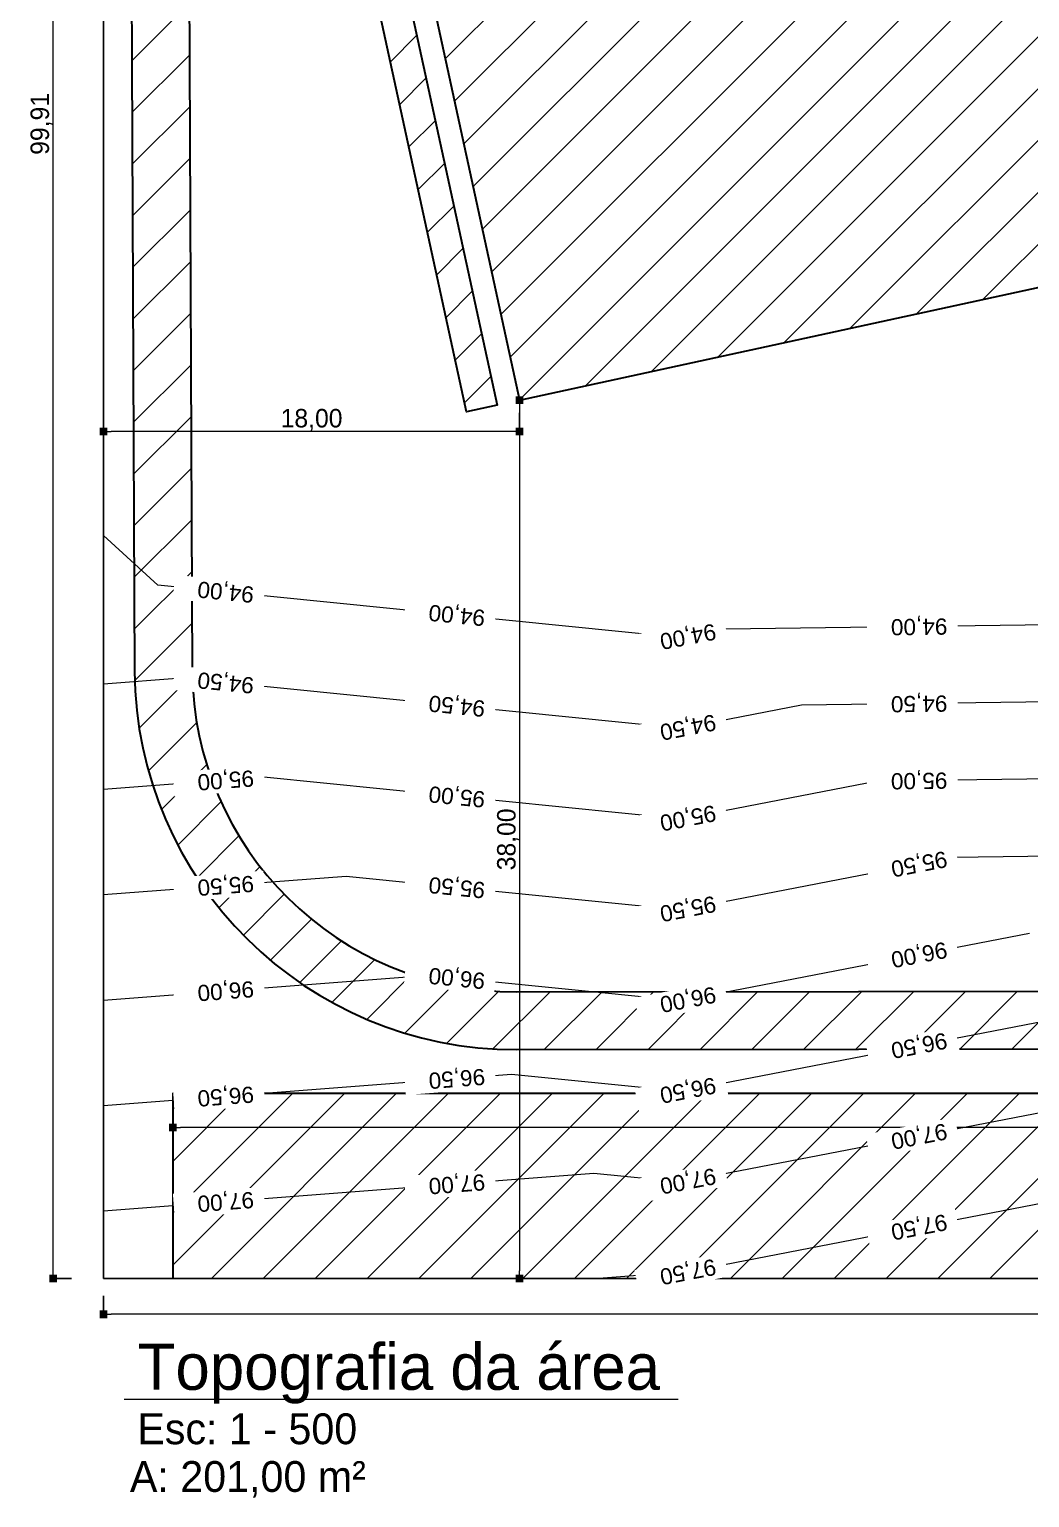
# Model space of a CAD drawing. Header units: millimetres. Extents: x 3006 to 6000, y 1661 to 3774.
# Drawn here: x 3471 to 3514.2, y 1823.3 to 1886.8 of the extents above; entities that cross this region are included whole.
import ezdxf

# ---------------------------------------------------------------- set-up
doc = ezdxf.new("R2010")
doc.units = ezdxf.units.MM
doc.header["$LTSCALE"] = 10
for name, color, linetype, lineweight in [('.10', 200, 'Continuous', 9), ('.10 ultra fina', 240, 'Continuous', 5), ('.20', 130, 'Continuous', 20), ('.30', 50, 'Continuous', 30), ('COTAS', 230, 'Continuous', 15)]:
    doc.layers.add(name, color=color, linetype=linetype, lineweight=lineweight)
for name, color, linetype in [('.20 hachura', 185, 'Continuous'), ('ARQ-CAMPO', 3, 'Continuous'), ('Escrita', 34, 'Continuous')]:
    doc.layers.add(name, color=color, linetype=linetype)
doc.layers.add('Verde', color=7, linetype='Continuous', true_color=0x136734)
doc.styles.add('ARIAL', font='arial.ttf')
doc.styles.add('Texto Wilian', font='himalaya.ttf')
doc.dimstyles.new('Cota 1-500 Exter WMJ', dxfattribs={"dimtxt": 0.8, "dimasz": 0.33333, "dimexe": 0.05, "dimexo": 0.1, "dimgap": 0.002, "dimtad": 1, "dimzin": 1, "dimtxsty": 'Texto Wilian', "dimblk": 'BOXFILLED', "dimcen": 0, "dimclrd": 230, "dimclre": 230, "dimclrt": 104, "dimazin": 0, "dimtfac": 1, "dimtix": 1, "dimtmove": 0, "dimatfit": 3, "dimfxl": 0.8, "dimfxlon": 1, "dimlwd": 20, "dimarcsym": 1})
pattern_1 = [(45, (180.052, 0), (-1.122532, 1.122532), [])]

# ---------------------------------------------------------------- blocks, each defined once
blk = doc.blocks.new('_BoxFilled')
at = {"color": 0, "linetype": 'ByBlock', "lineweight": -2}
blk.add_line((-0.5, 0), (-1, 0), dxfattribs=at)
at = {"color": 0, "linetype": 'ByBlock'}
blk.add_solid([(-0.5, 0.5), (0.5, 0.5), (-0.5, -0.5), (0.5, -0.5)], dxfattribs=at)
blk = doc.blocks.new('*D54')
at = {"layer": 'COTAS', "color": 230, "lineweight": -2, "transparency": 16777216}
for p, q in [((3492.161, 1870.749), (3492.211, 1870.749)), ((3492.161, 1832.749), (3492.211, 1832.749))]:
    blk.add_line(p, q, dxfattribs=at)
at = {"layer": 'COTAS', "color": 230, "linetype": 'Continuous', "lineweight": 20, "transparency": 16777216}
blk.add_line((3492.161, 1870.416), (3492.161, 1833.082), dxfattribs=at)
at = {"layer": 'Defpoints', "color": 0, "transparency": 16777216}
for p in [(3492.161, 1870.749), (3492.161, 1832.749), (3492.161, 1832.749)]:
    blk.add_point(p, dxfattribs=at)
at = {"layer": 'COTAS', "color": 230, "lineweight": 20, "transparency": 16777216, "xscale": 0.33333, "yscale": 0.33333, "zscale": 0.33333}
for p, rotation in [((3492.161, 1870.749), 90), ((3492.161, 1832.749), 270)]:
    blk.add_blockref('_BoxFilled', p, dxfattribs=dict(at, rotation=rotation))
at = {"layer": 'COTAS', "color": 104, "transparency": 16777216, "insert": (3491.661, 1851.749), "char_height": 0.8, "attachment_point": 5, "rotation": 90, "style": 'Texto Wilian'}
blk.add_mtext('38,00', dxfattribs=at)
blk = doc.blocks.new('*D50')
at = {"layer": 'COTAS', "color": 230, "lineweight": -2, "transparency": 16777216}
for p, q in [((3474.162, 1870.197), (3474.162, 1869.347)), ((3492.161, 1870.197), (3492.161, 1869.347))]:
    blk.add_line(p, q, dxfattribs=at)
at = {"layer": 'COTAS', "color": 230, "linetype": 'Continuous', "lineweight": 20, "transparency": 16777216}
blk.add_line((3491.828, 1869.397), (3474.495, 1869.397), dxfattribs=at)
at = {"layer": 'Defpoints', "color": 0, "transparency": 16777216}
for p in [(3474.162, 1870.749), (3492.161, 1870.749), (3474.162, 1869.397)]:
    blk.add_point(p, dxfattribs=at)
at = {"layer": 'COTAS', "color": 230, "lineweight": 20, "transparency": 16777216, "xscale": 0.33333, "yscale": 0.33333, "zscale": 0.33333, "rotation": 180}
blk.add_blockref('_BoxFilled', (3474.162, 1869.397), dxfattribs=at)
at = {"layer": 'COTAS', "color": 230, "lineweight": 20, "transparency": 16777216, "xscale": 0.33333, "yscale": 0.33333, "zscale": 0.33333}
blk.add_blockref('_BoxFilled', (3492.161, 1869.397), dxfattribs=at)
at = {"layer": 'COTAS', "color": 104, "transparency": 16777216, "insert": (3483.161, 1869.898), "char_height": 0.8, "attachment_point": 5, "style": 'Texto Wilian'}
blk.add_mtext('18,00', dxfattribs=at)
blk = doc.blocks.new('*D44')
at = {"layer": 'COTAS', "color": 230, "lineweight": -2, "transparency": 16777216}
for p, q in [((3507.907, 1922.578), (3507.077, 1922.397)), ((3517.958, 1876.358), (3517.127, 1876.178))]:
    blk.add_line(p, q, dxfattribs=at)
at = {"layer": 'COTAS', "color": 230, "linetype": 'Continuous', "lineweight": 20, "transparency": 16777216}
blk.add_line((3517.105, 1876.514), (3507.196, 1922.082), dxfattribs=at)
at = {"layer": 'Defpoints', "color": 0, "transparency": 16777216}
for p in [(3507.126, 1922.408), (3508.787, 1922.769), (3518.838, 1876.55)]:
    blk.add_point(p, dxfattribs=at)
at = {"layer": 'COTAS', "color": 230, "lineweight": 20, "transparency": 16777216, "xscale": 0.33333, "yscale": 0.33333, "zscale": 0.33333}
for p, rotation in [((3507.126, 1922.408), 102.2675681673601), ((3517.176, 1876.188), 282.2675681673601)]:
    blk.add_blockref('_BoxFilled', p, dxfattribs=dict(at, rotation=rotation))
at = {"layer": 'COTAS', "color": 104, "transparency": 16777216, "insert": (3512.639, 1899.404), "char_height": 0.8, "attachment_point": 5, "rotation": 282.26757, "style": 'Texto Wilian'}
blk.add_mtext('47,30', dxfattribs=at)
blk = doc.blocks.new('*D58')
at = {"layer": 'COTAS', "color": 230, "lineweight": -2, "transparency": 16777216}
for p, q in [((3477.161, 1840.082), (3477.161, 1839.232)), ((3577.161, 1840.082), (3577.161, 1839.232))]:
    blk.add_line(p, q, dxfattribs=at)
at = {"layer": 'COTAS', "color": 230, "linetype": 'Continuous', "lineweight": 20, "transparency": 16777216}
blk.add_line((3576.828, 1839.282), (3477.495, 1839.282), dxfattribs=at)
at = {"layer": 'Defpoints', "color": 0, "transparency": 16777216}
for p in [(3477.161, 1840.749), (3577.161, 1840.749), (3477.161, 1839.282)]:
    blk.add_point(p, dxfattribs=at)
at = {"layer": 'COTAS', "color": 230, "lineweight": 20, "transparency": 16777216, "xscale": 0.33333, "yscale": 0.33333, "zscale": 0.33333, "rotation": 180}
blk.add_blockref('_BoxFilled', (3477.161, 1839.282), dxfattribs=at)
at = {"layer": 'COTAS', "color": 230, "lineweight": 20, "transparency": 16777216, "xscale": 0.33333, "yscale": 0.33333, "zscale": 0.33333}
blk.add_blockref('_BoxFilled', (3577.161, 1839.282), dxfattribs=at)
at = {"layer": 'COTAS', "color": 104, "transparency": 16777216, "insert": (3523.273, 1839.782), "char_height": 0.8, "attachment_point": 5, "style": 'Texto Wilian'}
blk.add_mtext('100,00', dxfattribs=at)
blk = doc.blocks.new('*D60')
at = {"layer": 'COTAS', "color": 230, "lineweight": -2, "transparency": 16777216}
for p, q in [((3474.161, 1832), (3474.161, 1831.15)), ((3592.161, 1832), (3592.161, 1831.15))]:
    blk.add_line(p, q, dxfattribs=at)
at = {"layer": 'COTAS', "color": 230, "linetype": 'Continuous', "lineweight": 20, "transparency": 16777216}
blk.add_line((3591.828, 1831.2), (3474.494, 1831.2), dxfattribs=at)
at = {"layer": 'Defpoints', "color": 0, "transparency": 16777216}
for p in [(3474.161, 1832.749), (3592.161, 1832.749), (3474.161, 1831.2)]:
    blk.add_point(p, dxfattribs=at)
at = {"layer": 'COTAS', "color": 230, "lineweight": 20, "transparency": 16777216, "xscale": 0.33333, "yscale": 0.33333, "zscale": 0.33333, "rotation": 180}
blk.add_blockref('_BoxFilled', (3474.161, 1831.2), dxfattribs=at)
at = {"layer": 'COTAS', "color": 230, "lineweight": 20, "transparency": 16777216, "xscale": 0.33333, "yscale": 0.33333, "zscale": 0.33333}
blk.add_blockref('_BoxFilled', (3592.161, 1831.2), dxfattribs=at)
at = {"layer": 'COTAS', "color": 104, "transparency": 16777216, "insert": (3533.161, 1831.7), "char_height": 0.8, "attachment_point": 5, "style": 'Texto Wilian'}
blk.add_mtext('118,00', dxfattribs=at)
blk = doc.blocks.new('*D61')
at = {"layer": 'COTAS', "color": 230, "lineweight": -2, "transparency": 16777216}
for p, q in [((3472.777, 1932.661), (3471.927, 1932.661)), ((3472.777, 1832.749), (3471.927, 1832.749))]:
    blk.add_line(p, q, dxfattribs=at)
at = {"layer": 'COTAS', "color": 230, "linetype": 'Continuous', "lineweight": 20, "transparency": 16777216}
blk.add_line((3471.977, 1833.082), (3471.977, 1932.328), dxfattribs=at)
at = {"layer": 'Defpoints', "color": 0, "transparency": 16777216}
for p in [(3471.977, 1932.661), (3474.163, 1932.661), (3474.161, 1832.749)]:
    blk.add_point(p, dxfattribs=at)
at = {"layer": 'COTAS', "color": 230, "lineweight": 20, "transparency": 16777216, "xscale": 0.33333, "yscale": 0.33333, "zscale": 0.33333}
for p, rotation in [((3471.977, 1932.661), 90), ((3471.977, 1832.749), 270)]:
    blk.add_blockref('_BoxFilled', p, dxfattribs=dict(at, rotation=rotation))
at = {"layer": 'COTAS', "color": 104, "transparency": 16777216, "insert": (3471.477, 1882.705), "char_height": 0.8, "attachment_point": 5, "rotation": 90, "style": 'Texto Wilian'}
blk.add_mtext('99,91', dxfattribs=at)
blk = doc.blocks.new('eesrsr')
at = {"layer": '.10 ultra fina', "color": 240, "lineweight": 5}
for p, q in [((81175, 133234), (111175, 133234)), ((111175, 133234), (136175, 133234)), ((111389, 132977), (114746, 133234)), ((136175, 133234), (136175, 103234)), ((114961, 128692), (136175, 130317)), ((118532, 124406), (136175, 125757)), ((122103, 120120), (136175, 121198)), ((125675, 115834), (136175, 116639)), ((129246, 111549), (136175, 112079)), ((132818, 107263), (136175, 107520)), ((136175, 103234), (136175, 73234))]:
    blk.add_line(p, q, dxfattribs=at)
at = {"layer": '.10 ultra fina', "color": 240, "lineweight": 5, "flags": 128}
for points in [[(86241, 128169), (111175, 132999), (111389, 132977)], [(89530, 124879), (111175, 129072), (114961, 128692)], [(92820, 121590), (111175, 125145), (118532, 124406)], [(96109, 118300), (111175, 121219), (122103, 120120)], [(99398, 115011), (111175, 117292), (125675, 115834)], [(47144, 102761), (46942, 110697), (51175, 112489), (61668, 113727), (81175, 114768), (99398, 115011)], [(102688, 111721), (111175, 113365), (129246, 111549)], [(48497, 102920), (48363, 108193), (51175, 109384), (58147, 110206), (81175, 111434), (102688, 111721)], [(105977, 108432), (111175, 109439), (132818, 107263)], [(49849, 103079), (49783, 105688), (51175, 106278), (54626, 106685), (81175, 108101), (105977, 108432)], [(109267, 105142), (111175, 105512), (133831, 103234), (136175, 101092)], [(50626, 73492), (51175, 101871), (52425, 103234), (81175, 104768), (109267, 105142)]]:
    blk.add_lwpolyline(points, dxfattribs=at)
at = {"layer": '.10 ultra fina', "color": 240, "lineweight": 5, "char_height": 700, "width": 3573.11, "attachment_point": 1, "line_spacing_factor": 0.941778, "style": 'ARIAL', "bg_fill": 3, "box_fill_scale": 1.25, "bg_fill_color": 256, "bg_fill_true_color": 13158600, "bg_fill_transparency": 0}
for s, insert, rotation in [(' 97,50 ', (109352, 133012), 10.96339), (' 97,50 ', (99352, 131075), 10.96339), (' 97,00 ', (129370, 130156), 4.38006), (' 97,00 ', (109352, 129085), 10.96339), (' 97,00 ', (119370, 129390), 4.38006), (' 97,00 ', (99352, 127148), 10.96339), (' 96,50 ', (109352, 125158), 10.96339), (' 96,50 ', (129370, 125596), 4.38006), (' 96,50 ', (119370, 124831), 4.38006), (' 96,50 ', (99352, 123221), 10.96339), (' 96,00 ', (109352, 121232), 10.96339), (' 96,00 ', (129370, 121037), 4.38006), (' 96,00 ', (119437, 120749), 354.25971), (' 96,00 ', (99352, 119295), 10.96339), (' 95,50 ', (109352, 117305), 10.96339), (' 95,50 ', (119437, 116823), 354.25971), (' 95,50 ', (129370, 116478), 4.38006), (' 95,50 ', (99352, 115368), 10.96339), (' 95,00 ', (109352, 113378), 10.96339), (' 95,00 ', (119437, 112896), 354.25971), (' 95,00 ', (99389, 112037), 0.7639), (' 95,00 ', (129370, 111919), 4.38006), (' 94,50 ', (109352, 109452), 10.96339), (' 94,50 ', (99389, 108703), 0.7639), (' 94,50 ', (119437, 108969), 354.25971), (' 94,50 ', (129437, 107964), 354.25971), (' 94,00 ', (109352, 105525), 10.96339), (' 94,00 ', (99389, 105370), 0.7639), (' 94,00 ', (119437, 105043), 354.25971), (' 94,00 ', (129437, 104037), 354.25971)]:
    blk.add_mtext(s, dxfattribs=dict(at, insert=insert, rotation=rotation))

msp = doc.modelspace()

# ---------------------------------------------------------------- hatches: boundary and pattern name
at = {"layer": '.20 hachura'}
h = msp.add_hatch(dxfattribs=at)
h.set_pattern_fill('ANSI31', color=185, scale=0.5)
h.set_pattern_definition(pattern_1)
h.paths.add_polyline_path([(3491.72, 1931.688, 0.416128), (3475.255, 1915.046), (3475.496, 1859.012, 0.412301), (3492.03, 1842.654), (3566.027, 1842.731, 0.416128), (3582.492, 1859.372), (3582.251, 1915.407, 0.412301), (3565.718, 1931.765)])
h.paths.add_polyline_path([(3565.723, 1929.265, -0.412301), (3579.751, 1915.385), (3579.992, 1859.351, -0.416128), (3566.022, 1845.231), (3492.025, 1845.154, -0.412301), (3477.996, 1859.033), (3477.755, 1915.068, -0.416128), (3491.726, 1929.188)], flags=16)
h.paths.add_polyline_path([(3508.787, 1922.769), (3518.838, 1876.55), (3492.161, 1870.749), (3482.111, 1916.969)], flags=0)
h.paths.add_polyline_path([(3514.994, 1913.056), (3539.726, 1918.433), (3547.477, 1882.787), (3522.745, 1877.41)], flags=0)
h.paths.add_polyline_path([(3481.134, 1916.756), (3491.184, 1870.536), (3489.865, 1870.25), (3479.815, 1916.47)], flags=0)
h.paths.add_polyline_path([(3542.58, 1924.315), (3556.162, 1927.269), (3561.963, 1900.592), (3548.38, 1897.639)], flags=0)
h.paths.add_polyline_path([(3563.594, 1923.126), (3572.294, 1923.126, -0.449093), (3575.957, 1905.514, 0.210189), (3575.231, 1900.277), (3575.827, 1897.936), (3563.594, 1897.936)], flags=0)
h.paths.add_polyline_path([(3555.453, 1879.8), (3575.094, 1884.071), (3578.802, 1867.02), (3559.161, 1862.749)], flags=0)
h.paths.add_polyline_path([(3564.569, 1856.074), (3571.898, 1857.668), (3573.491, 1850.339), (3566.162, 1848.746)], flags=0)
h = msp.add_hatch(dxfattribs=at)
h.set_pattern_fill('ANSI31', color=185, scale=0.5)
h.set_pattern_definition(pattern_1)
h.paths.add_polyline_path([(3492.161, 1870.749), (3518.838, 1876.55), (3508.787, 1922.769), (3482.111, 1916.969)])
h = msp.add_hatch(dxfattribs=at)
h.set_pattern_fill('ANSI31', color=185, scale=0.5)
h.set_pattern_definition(pattern_1)
h.paths.add_polyline_path([(3481.134, 1916.756), (3479.815, 1916.47), (3489.865, 1870.25), (3491.184, 1870.536)])
h = msp.add_hatch(dxfattribs=at)
h.set_pattern_fill('ANSI31', color=185, scale=0.5)
h.set_pattern_definition(pattern_1)
h.paths.add_polyline_path([(3577.161, 1832.749), (3577.161, 1840.749), (3477.161, 1840.749), (3477.161, 1832.749)])
h.paths.add_polyline_path([(3566.884, 1839.17), (3566.884, 1842.228), (3564.72, 1842.228), (3564.72, 1839.17)], flags=9)

# ---------------------------------------------------------------- linework, layer by layer
at = {"layer": '.10', "color": 200, "lineweight": 9}
for p, q in [((3474.161, 1832.749), (3474.163, 1932.661)), ((3592.161, 1832.749), (3474.161, 1832.749))]:
    msp.add_line(p, q, dxfattribs=at)
at = {"layer": '.20', "ltscale": 10}
msp.add_lwpolyline([(3474.161, 1832.749), (3592.161, 1832.749), (3592.161, 1932.769), (3474.161, 1932.769)], close=True, dxfattribs=at)
at = {"layer": '.30', "color": 50, "lineweight": 30}
for points in [[(3582.251, 1915.407, 0.412301), (3565.718, 1931.765), (3491.72, 1931.688, 0.416128), (3475.255, 1915.046), (3475.496, 1859.012, 0.412301), (3492.03, 1842.654), (3566.027, 1842.731, 0.416128), (3582.492, 1859.372)], [(3579.751, 1915.385, 0.412301), (3565.723, 1929.265), (3491.726, 1929.188, 0.416128), (3477.755, 1915.068), (3477.996, 1859.033, 0.412301), (3492.025, 1845.154), (3566.022, 1845.231, 0.416128), (3579.992, 1859.351)]]:
    msp.add_lwpolyline(points, format="xyb", close=True, dxfattribs=at)
for points in [[(3482.111, 1916.969), (3492.161, 1870.749), (3518.838, 1876.55), (3508.787, 1922.769)], [(3481.134, 1916.756), (3491.184, 1870.536), (3489.865, 1870.25), (3479.815, 1916.47)]]:
    msp.add_lwpolyline(points, close=True, dxfattribs=at)
msp.add_lwpolyline([(3577.161, 1832.749), (3577.161, 1840.749), (3477.161, 1840.749), (3477.161, 1832.749)], dxfattribs=at)
at = {"layer": 'Verde', "color": 106, "lineweight": 9}
msp.add_line((3475.048, 1827.526), (3499.027, 1827.526), dxfattribs=at)

# ---------------------------------------------------------------- texts
at = {"layer": 'Escrita', "attachment_point": 1, "style": 'Texto Wilian'}
for s, insert, char_height, width in [('{\\C50;Topografia da área }', (3475.637, 1829.933), 2, 49.6087), ('{\\C50;Esc: 1 - 500}', (3475.622, 1826.914), 1.33333, 20.95319), ('{\\C50;A: 201,00 m²}', (3475.302, 1824.85), 1.33333, 20.95319)]:
    msp.add_mtext(s, dxfattribs=dict(at, insert=insert, char_height=char_height, width=width))

# ---------------------------------------------------------------- dimensions: what is measured, and where the dimension line sits
at = {"layer": 'COTAS'}
for base, p1, p2, picture, middle in [((3471.977, 1932.661), (3474.161, 1832.749), (3474.163, 1932.661), '*D61', (3471.477, 1882.705)), ((3492.161, 1832.749), (3492.161, 1870.749), (3492.161, 1832.749), '*D54', (3491.661, 1851.749))]:
    dim = msp.add_linear_dim(base=base, p1=p1, p2=p2, angle=90, dimstyle='Cota 1-500 Exter WMJ', dxfattribs=at)
    dim.commit()
    dim.dimension.update_dxf_attribs({"geometry": picture, "text_midpoint": middle})
dim = msp.add_aligned_dim(p1=(3518.838, 1876.55), p2=(3508.787, 1922.769), distance=1.701, dimstyle='Cota 1-500 Exter WMJ', dxfattribs=at)
dim.commit()
dim.dimension.update_dxf_attribs({"geometry": '*D44', "text_midpoint": (3512.639, 1899.404)})
for base, p1, p2, picture, middle in [((3474.162, 1869.397), (3492.161, 1870.749), (3474.162, 1870.749), '*D50', (3483.161, 1869.898)), ((3474.161, 1831.2), (3592.161, 1832.749), (3474.161, 1832.749), '*D60', (3533.161, 1831.7))]:
    dim = msp.add_linear_dim(base=base, p1=p1, p2=p2, dimstyle='Cota 1-500 Exter WMJ', dxfattribs=at)
    dim.commit()
    dim.dimension.update_dxf_attribs({"geometry": picture, "text_midpoint": middle})
dim = msp.add_linear_dim(base=(3477.161, 1839.282), p1=(3577.161, 1840.749), p2=(3477.161, 1840.749), dimstyle='Cota 1-500 Exter WMJ', dxfattribs=at)
dim.commit()
dim.dimension.update_dxf_attribs({"geometry": '*D58', "text_midpoint": (3523.273, 1839.282), "dimtype": 160})

# ---------------------------------------------------------------- next in the draw order: block references
at = {"layer": 'ARQ-CAMPO', "xscale": 0.001000000000000004, "yscale": 0.001000000000000004, "zscale": 0.001000000000000004, "rotation": 180}
msp.add_blockref('eesrsr', (3610.336, 1965.983), dxfattribs=at)

doc.saveas('drawing.dxf')
